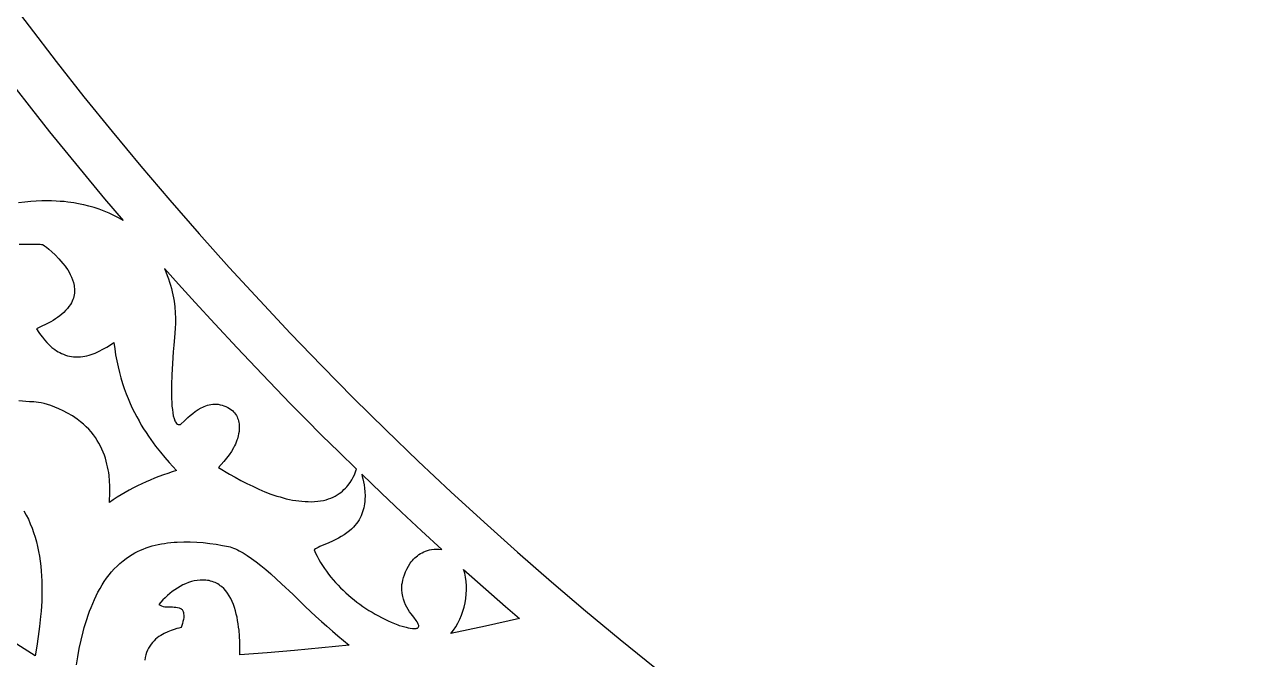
# Model space of a CAD drawing. Extents: x -540 to 540, y -540 to 540.
# Drawn here: x -295.1 to -170.4, y -288.3 to -223.6 of the extents above; entities that cross this region are included whole.
import ezdxf

# ---------------------------------------------------------------- set-up
doc = ezdxf.new("R2010")
doc.units = 0
doc.layers.add('LAYER_1', color=18, linetype='CONTINUOUS')
doc.layers.add('LAYER_2', color=174, linetype='CONTINUOUS')

msp = doc.modelspace()

# ---------------------------------------------------------------- linework, layer by layer
at = {"layer": 'LAYER_1'}
msp.add_lwpolyline([(0, 540, 0.414214), (-540, 0, 0.414214), (0, -540, 0.414214), (540, 0, 0.414214)], format="xyb", close=True, dxfattribs=at)
for points in [[(-296.23, -229.87), (-294.42, -232.18), (-292.57, -234.51), (-290.71, -236.81), (-288.84, -239.08), (-286.97, -241.33), (-285.09, -243.55), (-285.55, -243.28), (-286.03, -243.03), (-286.52, -242.8), (-287.02, -242.59), (-287.53, -242.4), (-288.05, -242.23), (-288.57, -242.08), (-289.09, -241.96), (-289.28, -241.91), (-289.62, -241.84), (-290.11, -241.76), (-290.73, -241.67), (-291.1, -241.63), (-291.49, -241.6), (-291.92, -241.58), (-292.38, -241.56), (-292.86, -241.56), (-293.38, -241.56), (-293.93, -241.59), (-294.5, -241.63), (-295.1, -241.68), (-295.73, -241.76)], [(-295.67, -245.96), (-295.04, -245.95), (-294.41, -245.95), (-293.78, -245.97), (-293.66, -245.97), (-293.53, -245.97), (-293.41, -245.98), (-293.35, -245.99), (-293.29, -246), (-293.23, -246.04), (-293.1, -246.13), (-292.9, -246.27), (-292.66, -246.47), (-292.36, -246.73), (-292.02, -247.06), (-291.64, -247.45), (-291.22, -247.93), (-291, -248.21), (-290.87, -248.39), (-290.73, -248.59), (-290.6, -248.81), (-290.47, -249.05), (-290.34, -249.31), (-290.24, -249.59), (-290.15, -249.88), (-290.08, -250.18), (-290.06, -250.33), (-290.04, -250.49), (-290.04, -250.65), (-290.04, -250.8), (-290.05, -250.96), (-290.07, -251.13), (-290.11, -251.29), (-290.15, -251.45), (-290.21, -251.61), (-290.28, -251.78), (-290.36, -251.94), (-290.46, -252.1), (-290.61, -252.32), (-290.77, -252.53), (-290.95, -252.72), (-291.13, -252.91), (-291.33, -253.09), (-291.54, -253.26), (-291.76, -253.42), (-291.98, -253.57), (-292.21, -253.72), (-292.45, -253.86), (-292.93, -254.12), (-293.42, -254.36), (-293.9, -254.58), (-293.66, -254.97), (-293.5, -255.2), (-293.31, -255.44), (-293.11, -255.7), (-292.87, -255.96), (-292.62, -256.22), (-292.34, -256.47), (-292.03, -256.7), (-291.87, -256.81), (-291.7, -256.92), (-291.53, -257.01), (-291.35, -257.1), (-291.16, -257.18), (-290.97, -257.26), (-290.77, -257.32), (-290.56, -257.37), (-290.35, -257.41), (-290.13, -257.44), (-289.91, -257.45), (-289.68, -257.45), (-289.44, -257.44), (-289.2, -257.41), (-288.99, -257.37), (-288.77, -257.32), (-288.56, -257.27), (-288.35, -257.2), (-287.94, -257.05), (-287.54, -256.87), (-287.14, -256.66), (-286.76, -256.44), (-286.38, -256.21), (-286.02, -255.96), (-285.94, -256.61), (-285.85, -257.24), (-285.74, -257.85), (-285.61, -258.45), (-285.47, -259.03), (-285.31, -259.59), (-285.15, -260.14), (-284.97, -260.67), (-284.78, -261.19), (-284.58, -261.69), (-284.37, -262.18), (-284.16, -262.65), (-283.94, -263.1), (-283.71, -263.54), (-283.47, -263.97), (-283.24, -264.38), (-283, -264.77), (-282.75, -265.15), (-282.51, -265.52), (-282.26, -265.87), (-281.78, -266.53), (-281.3, -267.13), (-280.84, -267.68), (-280.41, -268.18), (-279.64, -269.01), (-280.09, -269.15), (-280.55, -269.3), (-280.99, -269.46), (-281.44, -269.62), (-281.88, -269.8), (-282.32, -269.98), (-282.76, -270.17), (-283.19, -270.37), (-283.62, -270.58), (-284.05, -270.79), (-284.47, -271.02), (-284.88, -271.25), (-285.29, -271.49), (-285.7, -271.74), (-286.1, -272), (-286.49, -272.26), (-286.47, -271.92), (-286.45, -271.52), (-286.44, -271.08), (-286.44, -270.59), (-286.47, -270.07), (-286.52, -269.52), (-286.56, -269.23), (-286.61, -268.94), (-286.67, -268.65), (-286.74, -268.35), (-286.81, -268.05), (-286.9, -267.75), (-287, -267.45), (-287.12, -267.14), (-287.25, -266.84), (-287.39, -266.54), (-287.55, -266.24), (-287.72, -265.95), (-287.91, -265.66), (-288.12, -265.37), (-288.35, -265.09), (-288.59, -264.81), (-288.85, -264.55), (-289.14, -264.29), (-289.44, -264.04), (-289.77, -263.79), (-290.26, -263.46), (-290.74, -263.18), (-291.2, -262.93), (-291.63, -262.72), (-292.05, -262.55), (-292.44, -262.4), (-292.8, -262.29), (-293.14, -262.2), (-293.44, -262.13), (-293.72, -262.08), (-294.17, -262.03), (-294.47, -262.01), (-294.62, -262.01), (-295.71, -261.93)], [(-295.2, -273.12), (-294.96, -273.55), (-294.74, -273.98), (-294.55, -274.43), (-294.36, -274.88), (-294.2, -275.34), (-294.05, -275.81), (-293.92, -276.28), (-293.8, -276.76), (-293.7, -277.25), (-293.62, -277.74), (-293.54, -278.24), (-293.48, -278.74), (-293.43, -279.25), (-293.4, -279.75), (-293.38, -280.27), (-293.36, -280.78), (-293.36, -281.29), (-293.37, -281.81), (-293.38, -282.32), (-293.41, -282.84), (-293.45, -283.35), (-293.49, -283.87), (-293.59, -284.89), (-293.73, -285.9), (-293.88, -286.89), (-294.05, -287.87), (-300.14, -284.03)], [(-289.84, -288.81), (-289.7, -287.98), (-289.55, -287.13), (-289.36, -286.28), (-289.16, -285.43), (-289.04, -285.01), (-288.92, -284.59), (-288.79, -284.17), (-288.66, -283.76), (-288.51, -283.35), (-288.36, -282.95), (-288.19, -282.55), (-288.02, -282.16), (-287.84, -281.77), (-287.65, -281.4), (-287.44, -281.03), (-287.23, -280.67), (-287.01, -280.32), (-286.77, -279.98), (-286.52, -279.65), (-286.26, -279.34), (-285.99, -279.03), (-285.71, -278.74), (-285.41, -278.47), (-285.1, -278.2), (-284.78, -277.96), (-284.44, -277.73), (-284.17, -277.56), (-283.9, -277.4), (-283.62, -277.26), (-283.33, -277.13), (-283.04, -277.01), (-282.74, -276.9), (-282.44, -276.79), (-282.14, -276.7), (-281.83, -276.62), (-281.51, -276.55), (-281.2, -276.49), (-280.88, -276.43), (-280.56, -276.39), (-280.23, -276.35), (-279.91, -276.32), (-279.58, -276.3), (-278.92, -276.27), (-278.25, -276.28), (-277.59, -276.31), (-276.93, -276.36), (-276.27, -276.44), (-275.62, -276.53), (-274.98, -276.64), (-274.36, -276.76), (-274.19, -276.8), (-274.01, -276.86), (-273.84, -276.92), (-273.65, -276.99), (-273.46, -277.08), (-273.27, -277.18), (-272.87, -277.4), (-272.45, -277.67), (-272.01, -277.97), (-271.55, -278.31), (-271.07, -278.69), (-270.57, -279.1), (-270.06, -279.55), (-269.52, -280.03), (-268.96, -280.54), (-267.79, -281.64), (-266.55, -282.85), (-266.01, -283.36), (-265.47, -283.87), (-264.91, -284.38), (-264.35, -284.87), (-263.79, -285.36), (-263.22, -285.84), (-262.64, -286.32), (-262.06, -286.79), (-264.85, -287.07), (-267.64, -287.33), (-270.43, -287.57), (-271.82, -287.68), (-273.22, -287.78), (-273.21, -287.43), (-273.21, -286.99), (-273.22, -286.47), (-273.24, -285.89), (-273.29, -285.27), (-273.33, -284.95), (-273.37, -284.62), (-273.43, -284.29), (-273.49, -283.96), (-273.57, -283.63), (-273.65, -283.3), (-273.75, -282.98), (-273.86, -282.66), (-273.99, -282.36), (-274.13, -282.06), (-274.29, -281.78), (-274.46, -281.52), (-274.65, -281.27), (-274.85, -281.04), (-275.08, -280.84), (-275.2, -280.74), (-275.32, -280.66), (-275.45, -280.57), (-275.59, -280.5), (-275.73, -280.43), (-275.87, -280.37), (-276.02, -280.32), (-276.18, -280.27), (-276.34, -280.23), (-276.51, -280.2), (-276.68, -280.18), (-276.86, -280.17), (-277.05, -280.17), (-277.24, -280.17), (-277.54, -280.2), (-277.85, -280.26), (-278.14, -280.33), (-278.44, -280.43), (-278.73, -280.54), (-279.01, -280.67), (-279.29, -280.82), (-279.56, -280.98), (-279.83, -281.16), (-280.09, -281.35), (-280.34, -281.55), (-280.58, -281.75), (-280.82, -281.97), (-281.04, -282.19), (-281.26, -282.42), (-281.46, -282.65), (-281.4, -282.7), (-281.33, -282.74), (-281.18, -282.81), (-281.02, -282.85), (-280.84, -282.88), (-280.65, -282.9), (-280.46, -282.91), (-280.08, -282.91), (-279.89, -282.92), (-279.71, -282.93), (-279.54, -282.95), (-279.39, -282.99), (-279.25, -283.05), (-279.19, -283.08), (-279.13, -283.12), (-279.08, -283.17), (-279.04, -283.23), (-279.01, -283.3), (-278.98, -283.37), (-278.95, -283.47), (-278.93, -283.57), (-278.91, -283.77), (-278.92, -283.98), (-278.96, -284.19), (-279, -284.4), (-279.06, -284.6), (-279.19, -285.01), (-279.42, -285.06), (-279.63, -285.11), (-279.9, -285.19), (-280.21, -285.3), (-280.55, -285.43), (-280.9, -285.61), (-281.08, -285.71), (-281.26, -285.81), (-281.44, -285.93), (-281.61, -286.06), (-281.78, -286.2), (-281.94, -286.36), (-282.1, -286.52), (-282.24, -286.7), (-282.38, -286.89), (-282.5, -287.09), (-282.61, -287.3), (-282.7, -287.53), (-282.78, -287.78), (-282.84, -288.04), (-282.88, -288.31)]]:
    msp.add_lwpolyline(points, dxfattribs=at)
for points in [[(-280.88, -248.44), (-280.73, -248.79), (-280.59, -249.14), (-280.47, -249.48), (-280.36, -249.82), (-280.26, -250.15), (-280.17, -250.48), (-280.09, -250.81), (-280.02, -251.13), (-279.96, -251.44), (-279.91, -251.75), (-279.83, -252.36), (-279.79, -252.94), (-279.76, -253.5), (-279.76, -254.03), (-279.78, -254.53), (-279.81, -255.01), (-279.85, -255.45), (-279.93, -256.25), (-279.99, -256.91), (-280.07, -258.13), (-280.13, -259.27), (-280.16, -260.3), (-280.17, -260.78), (-280.17, -261.24), (-280.16, -261.67), (-280.14, -262.08), (-280.12, -262.45), (-280.08, -262.81), (-280.03, -263.13), (-279.98, -263.43), (-279.91, -263.7), (-279.83, -263.94), (-279.77, -264.04), (-279.72, -264.12), (-279.64, -264.21), (-279.55, -264.29), (-279.49, -264.32), (-279.44, -264.33), (-279.38, -264.34), (-279.32, -264.33), (-279.26, -264.31), (-279.19, -264.26), (-278.88, -263.98), (-278.49, -263.61), (-278.26, -263.41), (-278.01, -263.2), (-277.74, -263), (-277.45, -262.81), (-277.15, -262.63), (-276.99, -262.55), (-276.83, -262.48), (-276.66, -262.42), (-276.5, -262.37), (-276.32, -262.32), (-276.15, -262.29), (-275.97, -262.27), (-275.78, -262.26), (-275.59, -262.26), (-275.4, -262.27), (-275.21, -262.31), (-275.02, -262.35), (-274.82, -262.42), (-274.62, -262.5), (-274.43, -262.59), (-274.26, -262.69), (-274.11, -262.8), (-273.97, -262.91), (-273.84, -263.03), (-273.74, -263.15), (-273.64, -263.28), (-273.56, -263.41), (-273.49, -263.55), (-273.43, -263.69), (-273.38, -263.83), (-273.34, -263.97), (-273.31, -264.11), (-273.29, -264.25), (-273.27, -264.52), (-273.27, -264.79), (-273.29, -265.04), (-273.33, -265.27), (-273.37, -265.48), (-273.46, -265.79), (-273.51, -265.93), (-273.58, -266.13), (-273.66, -266.32), (-273.75, -266.51), (-273.85, -266.7), (-274.06, -267.07), (-274.29, -267.42), (-274.55, -267.76), (-274.82, -268.08), (-275.1, -268.4), (-275.39, -268.7), (-274.26, -269.37), (-273.68, -269.69), (-273.09, -270.02), (-272.5, -270.33), (-271.9, -270.62), (-271.29, -270.91), (-270.67, -271.17), (-270.05, -271.41), (-269.43, -271.62), (-269.11, -271.71), (-268.8, -271.8), (-268.48, -271.88), (-268.16, -271.95), (-267.84, -272.02), (-267.52, -272.07), (-267.2, -272.11), (-266.88, -272.15), (-266.56, -272.17), (-266.24, -272.18), (-265.91, -272.19), (-265.59, -272.18), (-265.28, -272.15), (-264.98, -272.11), (-264.7, -272.06), (-264.43, -271.99), (-264.18, -271.91), (-263.94, -271.82), (-263.71, -271.72), (-263.49, -271.61), (-263.29, -271.5), (-263.1, -271.37), (-262.93, -271.24), (-262.76, -271.1), (-262.61, -270.96), (-262.46, -270.82), (-262.33, -270.68), (-262.2, -270.53), (-261.99, -270.24), (-261.81, -269.95), (-261.66, -269.69), (-261.54, -269.44), (-261.39, -269.06), (-261.33, -268.88), (-263.13, -267.12), (-264.85, -265.43), (-266.48, -263.79), (-268.04, -262.21), (-269.51, -260.7), (-270.91, -259.24), (-272.23, -257.85), (-273.48, -256.53), (-275.75, -254.08), (-277.74, -251.91), (-279.44, -250.03)], [(-260.8, -269.4), (-260.74, -269.61), (-260.68, -269.86), (-260.61, -270.15), (-260.56, -270.48), (-260.51, -270.82), (-260.48, -271.19), (-260.46, -271.58), (-260.48, -271.98), (-260.49, -272.18), (-260.52, -272.39), (-260.55, -272.6), (-260.6, -272.8), (-260.65, -273.01), (-260.71, -273.22), (-260.78, -273.43), (-260.87, -273.63), (-260.97, -273.83), (-261.07, -274.03), (-261.2, -274.23), (-261.33, -274.42), (-261.49, -274.61), (-261.65, -274.79), (-261.83, -274.97), (-262.03, -275.14), (-262.32, -275.36), (-262.6, -275.56), (-262.89, -275.74), (-263.16, -275.9), (-263.43, -276.05), (-263.7, -276.18), (-264.2, -276.4), (-264.65, -276.59), (-265.05, -276.76), (-265.23, -276.84), (-265.38, -276.92), (-265.52, -277), (-265.64, -277.09), (-265.49, -277.42), (-265.33, -277.74), (-265.16, -278.06), (-264.98, -278.37), (-264.79, -278.68), (-264.59, -278.98), (-264.38, -279.28), (-264.17, -279.57), (-263.94, -279.86), (-263.71, -280.14), (-263.46, -280.41), (-263.21, -280.68), (-262.96, -280.95), (-262.69, -281.21), (-262.42, -281.46), (-262.14, -281.71), (-261.86, -281.95), (-261.57, -282.18), (-261.28, -282.41), (-260.98, -282.63), (-260.68, -282.85), (-260.37, -283.06), (-260.06, -283.26), (-259.74, -283.45), (-259.42, -283.64), (-259.1, -283.82), (-258.78, -283.99), (-258.45, -284.15), (-258.12, -284.31), (-257.79, -284.46), (-257.46, -284.6), (-257.13, -284.74), (-257, -284.78), (-256.69, -284.88), (-256.29, -284.98), (-256.07, -285.03), (-255.85, -285.07), (-255.64, -285.1), (-255.44, -285.11), (-255.27, -285.1), (-255.2, -285.08), (-255.13, -285.06), (-255.08, -285.02), (-255.04, -284.99), (-255.01, -284.94), (-254.99, -284.88), (-254.99, -284.81), (-255.01, -284.73), (-255.04, -284.65), (-255.09, -284.55), (-255.17, -284.42), (-255.27, -284.28), (-255.51, -283.96), (-255.78, -283.6), (-255.92, -283.39), (-256.06, -283.17), (-256.2, -282.94), (-256.33, -282.69), (-256.44, -282.42), (-256.54, -282.13), (-256.62, -281.83), (-256.68, -281.51), (-256.71, -281.17), (-256.71, -281), (-256.71, -280.81), (-256.7, -280.63), (-256.66, -280.42), (-256.61, -280.17), (-256.55, -279.91), (-256.46, -279.63), (-256.34, -279.34), (-256.21, -279.05), (-256.04, -278.75), (-255.86, -278.46), (-255.75, -278.32), (-255.64, -278.18), (-255.52, -278.05), (-255.4, -277.92), (-255.26, -277.8), (-255.12, -277.69), (-254.97, -277.58), (-254.81, -277.47), (-254.65, -277.38), (-254.47, -277.3), (-254.29, -277.22), (-254.09, -277.16), (-253.89, -277.1), (-253.68, -277.06), (-253.42, -277.03), (-253.16, -277.01), (-252.9, -277.02), (-252.65, -277.06), (-254.71, -275.17), (-256.75, -273.26), (-258.79, -271.33)], [(-244.72, -284.09), (-248.21, -284.86), (-251.71, -285.61), (-251.46, -285.28), (-251.23, -284.93), (-251.01, -284.55), (-250.82, -284.16), (-250.65, -283.76), (-250.51, -283.35), (-250.38, -282.92), (-250.28, -282.49), (-250.21, -282.06), (-250.16, -281.62), (-250.14, -281.18), (-250.14, -280.75), (-250.17, -280.32), (-250.23, -279.89), (-250.27, -279.68), (-250.31, -279.48), (-250.37, -279.28), (-250.43, -279.08), (-249.02, -280.35), (-247.59, -281.61), (-246.16, -282.85)]]:
    msp.add_lwpolyline(points, close=True, dxfattribs=at)
at = {"layer": 'LAYER_2'}
for points in [[(460, 0, 0.414214), (0, 460, 0.414214), (-460, 0, 0.414214), (0, -460, 0.414214)], [(370, 0, 0.414214), (0, 370, 0.414214), (-370, 0, 0.414214), (0, -370, 0.414214)]]:
    msp.add_lwpolyline(points, format="xyb", close=True, dxfattribs=at)

doc.saveas('drawing.dxf')
